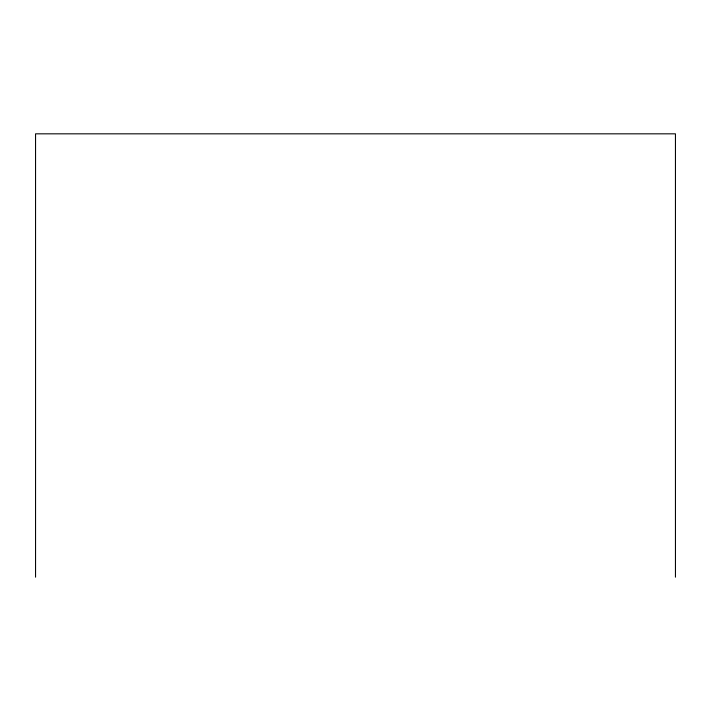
<?xml version="1.0" encoding="UTF-8"?>
<svg xmlns="http://www.w3.org/2000/svg" width="711" height="711" viewBox="0 0 711 711"><rect width="100%" height="100%" fill="white"/><g stroke="black" fill="none" stroke-linecap="round" stroke-linejoin="round"><path stroke-width="1.07" d="M675.45 577.172L675.45 133.828L35.55 133.828L35.55 577.172"/></g></svg>
